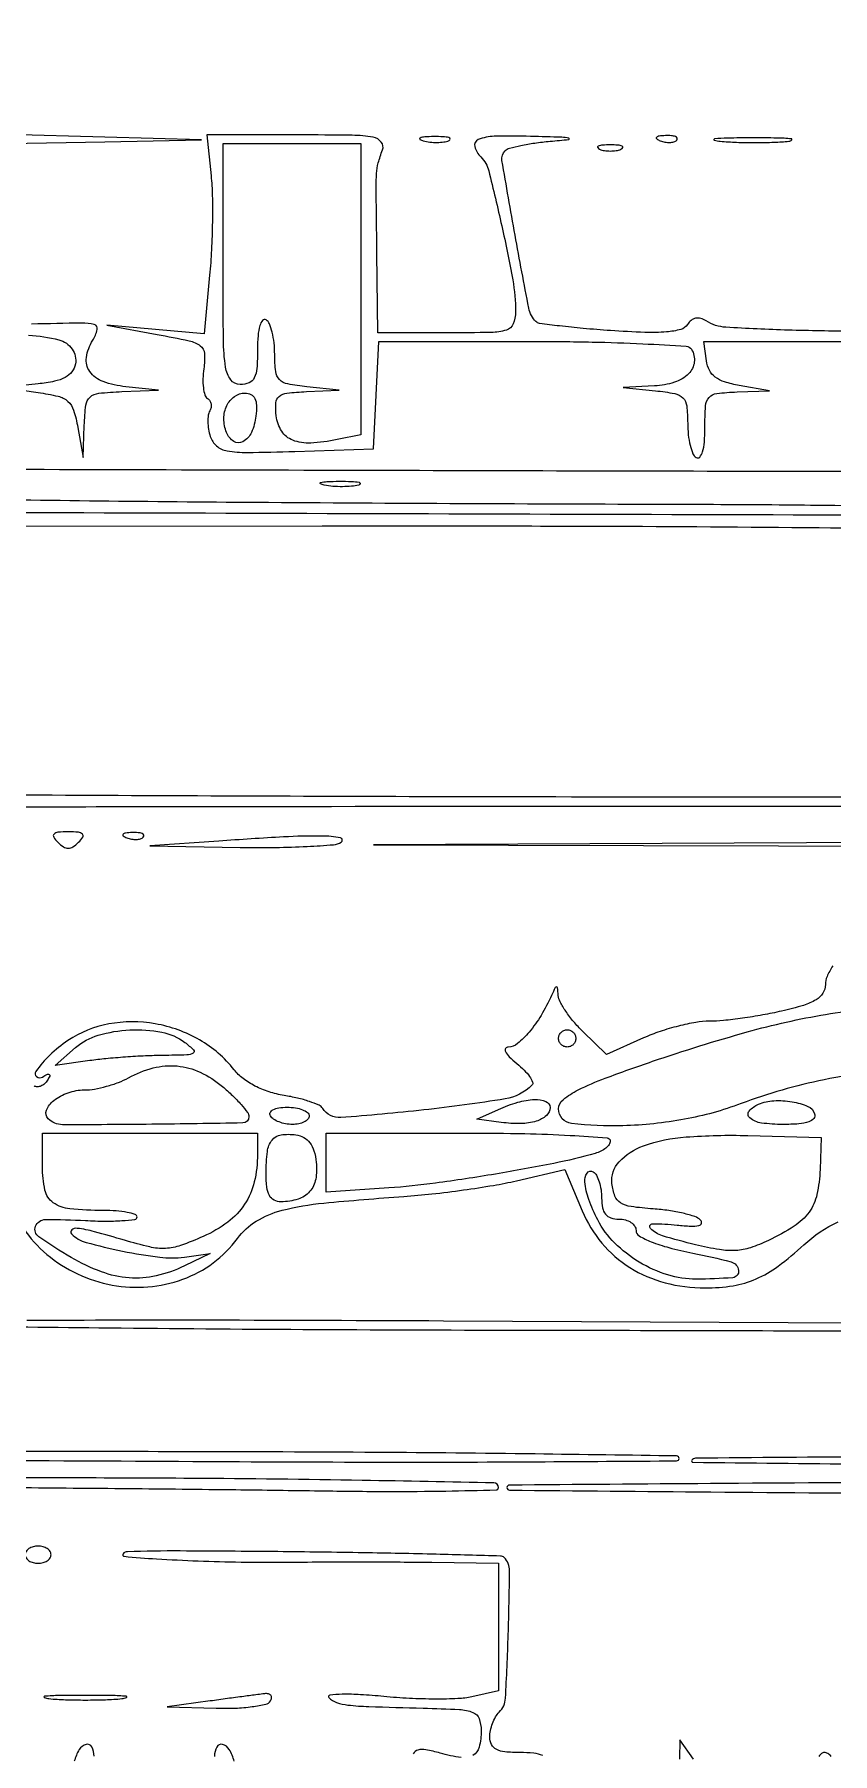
# Model space of a CAD drawing. Extents: x 24 to 1546, y 0 to 2379.
# Drawn here: x 301.1 to 393.8, y 1405.9 to 1605.7 of the extents above; entities that cross this region are included whole.
import ezdxf

# ---------------------------------------------------------------- set-up
doc = ezdxf.new("R2010")
doc.units = 0
doc.header["$MEASUREMENT"] = 0
doc.layers.get('0').update_dxf_attribs({"linetype": 'CONTINUOUS'})

msp = doc.modelspace()

# ---------------------------------------------------------------- linework, layer by layer
for points in [[(405.216667, 1554.954097, -0.003602), (390.411958, 1554.877918, -0.000162), (339.46395, 1554.999339, -0.000003), (282.698834, 1555.153426, -0.227171)], [(280.571981, 1515.749998, -0.002222), (319.095589, 1515.95639, -0.000246), (407.158053, 1515.993513, 0.000313), (465.537864, 1516.025958, 0.00052), (514.769083, 1516.135333, 0.000015), (559.321584, 1516.282001, 0.198049)], [(559.738404, 1516.700818, 0.000016), (515.705282, 1516.855093, 0.000528), (466.942902, 1516.972909, 0.000315), (408.916667, 1517.015313, -0.000501), (350.768612, 1517.079512, -0.000826), (301.603313, 1517.264312, -0.000051), (257.357327, 1517.508254, -0.140885)], [(245.036602, 1495.453169, 0.000005), (244.992793, 1481.241243, 0.002008)], [(245.148441, 1530.261966, 0.00002), (245.087187, 1511.477675, 0.000032)], [(396.174083, 1571.173749, -0.00517), (388.689737, 1571.314949, -0.007913), (381.449111, 1571.641207, -0.127028), (379.138197, 1572.390529, 0.074827), (378.515148, 1572.666439, 0.114683), (377.927673, 1572.689443, 0.120224), (377.409727, 1572.452824, 0.087571), (376.986694, 1571.978471, -0.191236), (376.198573, 1571.392521, -0.045421), (374.555018, 1571.109338, -0.028942), (372.002439, 1571.053233, -0.008136), (368.021086, 1571.261101, -0.005057), (364.853193, 1571.51045, -0.007684), (362.106496, 1571.797229, -0.003486), (359.786458, 1572.091985, -0.164474), (359.367378, 1572.299289, -0.149473), (358.535553, 1573.863884, -0.003326), (356.94512, 1582.350862, -0.002367), (355.417996, 1591.045731, -0.245708), (355.780766, 1592.167635, -0.12828), (356.297663, 1592.464289, -0.014785), (357.6106, 1592.780419, -0.017032), (359.224142, 1593.061804, -0.013123), (361, 1593.262161, 0.005443), (363.169289, 1593.473222, 0.837374), (363.178457, 1593.606483, 0.05341), (362.354946, 1593.721294, 0.001482), (358.75, 1593.825293, 0.011067), (354.508926, 1593.841174, 0.093586), (352.648516, 1593.454325, 0.378865), (352.255974, 1592.651649, 0.129703), (352.964137, 1591.435863, -0.136152), (353.877173, 1589.821652, -0.005892), (355.388352, 1583.434832, -0.010048), (356.662985, 1577.161594, -0.045121), (357, 1573.434624, -0.10017), (356.717098, 1572.036689, -0.222576), (355.928518, 1571.326082, -0.069401), (354.16482, 1571.047167, -0.004566), (349, 1571), (341, 1571), (340.881579, 1580.25, -0.000557), (340.795312, 1587.630234, -0.016201), (340.836496, 1589.517007, -0.053253), (341.035263, 1590.74377, -0.026035), (341.532897, 1592.25, 0.269322), (341.389159, 1593.169853, 0.180423), (340.447933, 1593.724654, 0.040507), (338.003712, 1593.956687, 0.00342), (331.670713, 1594), (321.127448, 1594), (321.606389, 1589.25, -0.02006), (321.745354, 1586.951091, -0.008765), (321.753693, 1583.895304, -0.008658), (321.649293, 1580.645797, -0.011439), (321.435295, 1577.691459), (320.785259, 1570.882917), (315.14263, 1571.385559), (309.5, 1571.8882), (315.344773, 1570.816512, -0.00797), (319.075756, 1570.070749, -0.105748), (320.346986, 1569.497038, -0.222483), (320.836923, 1568.596603, -0.051597), (320.761504, 1566.828384, 0.029015), (320.659926, 1565.673304, 0.037913), (320.708764, 1564.614408, 0.041799), (320.882766, 1563.779337, 0.184099), (321.183043, 1563.386873, -0.10984), (321.462616, 1563.114488, -0.099879), (321.612432, 1562.739962, -0.095075), (321.60901, 1562.320664, -0.089194), (321.451764, 1561.921953, 0.105706), (321.272755, 1561.4206, 0.038375), (321.230565, 1560.662596, 0.035966), (321.311047, 1559.799801, 0.03562), (321.514419, 1558.954571, 0.141378), (322.246615, 1557.856807, 0.132291), (323.469784, 1557.28302, 0.046981), (325.78916, 1557.093162, 0.004752), (331.328966, 1557.213519), (340.5, 1557.5), (340.797717, 1563.75), (341.095435, 1570), (358.9887, 1570, -0.004757), (365.888329, 1569.934359, -0.007557), (371.790984, 1569.732759, -0.002657), (376.829452, 1569.457547, -0.244012), (377.444227, 1569.090242, -0.169901), (377.770825, 1567.608783, -0.169291), (377.103256, 1566.244289, -0.11829), (375.45972, 1565.248118, -0.065922), (373.143011, 1564.831897), (369.5, 1564.663794), (373.25, 1564.271532, -0.02095), (375.491477, 1563.941661, -0.151245), (376.443676, 1563.435937, -0.169296), (376.887748, 1562.509424, -0.027891), (377, 1560.498652, 0.027391), (377.073436, 1559.159121, 0.033894), (377.29375, 1557.929543, 0.036108), (377.613443, 1556.955853, 0.158251), (378, 1556.5, 0.369423), (378.402624, 1556.562569, 0.106919), (378.726474, 1557.16126, 0.051222), (378.936318, 1558.311372, 0.019531), (379, 1559.940983, -0.016196), (379.083619, 1562.521723, -0.167845), (379.489075, 1563.487791, -0.183389), (380.388115, 1563.953658, -0.020065), (382.75, 1564.131641), (386.5, 1564.263282), (383, 1564.881641, -0.031193), (381.290899, 1565.294883, -0.086343), (380.192635, 1565.855337, -0.114646), (379.528642, 1566.646253, -0.082438), (379.180449, 1567.75), (378.860898, 1570), (395.430449, 1570, 0.004298)], [(300.387005, 1570.719798, -0.055106), (303.915854, 1570.184472, -0.174711), (305.461102, 1569.112312, -0.204214), (305.840076, 1567.380173, -0.117961), (305.437497, 1566.484298, -0.106725), (304.660308, 1565.828373, -0.070599), (303.398992, 1565.371704, -0.024784), (301.491683, 1565.070058), (297.5, 1564.640117), (301.5, 1564.070058, -0.023465), (303.816866, 1563.628121, -0.122347), (304.961786, 1563.033677, -0.137001), (305.628544, 1562.00731, -0.032246), (306.118359, 1560), (306.736718, 1556.5), (306.868359, 1560.25, -0.021541), (307.052894, 1562.606034, -0.181957), (307.536923, 1563.533017, -0.15849), (308.546168, 1563.97797, -0.015337), (311.25, 1564.168103), (315.5, 1564.336206), (311.694174, 1564.731797, -0.0596), (309.047367, 1565.330988, -0.153844), (307.501816, 1566.498584, -0.194765), (307.111716, 1568.136554, -0.102188), (307.850653, 1570.132466, 0.079779), (308.376327, 1571.379183, 0.408704), (308.029205, 1571.963333, 0.06912), (306.578512, 1572.139191, 0.002289), (300.75, 1572.011165)], [(255.5, 1548.5), (334.5, 1548.566673, -0.000942), (367.028133, 1548.532832, -0.001987), (392.27015, 1548.358711, -0.000309), (413.51552, 1548.114611, -0.159385)], [(393.858654, 1497.452855, 0.032351), (393.195833, 1496.17879, 0.104131), (393, 1495.248671, -0.142226), (392.715101, 1494.267358, -0.115703), (391.930123, 1493.498073, -0.063454), (390.45657, 1492.843236, -0.016149), (387.92371, 1492.171748, -0.012223), (385.737363, 1491.723065, -0.009805), (383.364944, 1491.344201, -0.009937), (381.156662, 1491.080444, -0.024756), (379.532914, 1491, 0.042942), (377.956341, 1490.864348, 0.019206), (375.918631, 1490.429876, 0.018847), (373.785897, 1489.802333, 0.024278), (371.883385, 1489.059152), (367.548362, 1487.118305), (364.801959, 1489.809152, -0.023721), (363.743527, 1490.949451, -0.026115), (362.833505, 1492.150189, -0.026784), (362.171633, 1493.247492, -0.106378), (361.957493, 1494, 0.008057), (361.884979, 1494.888906, 0.385934), (361.762488, 1495, 0.287828), (361.599829, 1494.897907, 0.00608), (361.179715, 1494, -0.029111), (359.960091, 1491.67817, -0.038996), (358.578988, 1489.742914, -0.043882), (357.228527, 1488.392708, -0.176189), (356.148669, 1488, 0.254602), (355.828547, 1487.825694, 0.269012), (355.811466, 1487.470079, 0.080718), (356.258196, 1486.868411, 0.022452), (357.139216, 1486.08608, -0.026615), (358.000271, 1485.308567, -0.043784), (358.628718, 1484.555765, -0.056254), (358.96837, 1483.927641, -0.30017), (358.894717, 1483.56413, -0.158442), (355.780809, 1481.969071, -0.012177), (346.337027, 1480.688621, -0.009347), (336.674327, 1479.79987, -0.279518), (334.58118, 1480.868648, 0.152968), (334.149083, 1481.242791, 0.021845), (333.041781, 1481.667661, 0.023155), (331.646301, 1482.06349, 0.017883), (330.094553, 1482.36889, -0.038379), (328.338632, 1482.789828, -0.041045), (326.708447, 1483.467653, -0.043863), (325.319435, 1484.345791, -0.063296), (324.285257, 1485.364484, 0.096279), (320.274947, 1488.827624, 0.086915), (315.11403, 1490.693703, 0.088383), (309.70392, 1490.678827, 0.104488), (304.974976, 1488.75, 0.040494), (302.865034, 1487.056152, 0.051275), (301.234167, 1485.162401, 0.397879), (301.325384, 1484.554171, 0.314316), (302.024777, 1484.515313, -0.02044), (302.578331, 1484.826913, -0.272447), (302.802483, 1484.813412, -0.371084), (302.852861, 1484.62995, -0.027731), (302.58541, 1484.138197, -0.068425), (302.247301, 1483.728711, -0.084844), (301.833042, 1483.460449, -0.099824), (301.40934, 1483.371736, -0.141171), (301.040286, 1483.475102, 0.254409)], [(520.531017, 1441.026718, -0.000842), (505.170959, 1440.761508, -0.003207), (484.11165, 1440.568482, -0.000784), (449.410238, 1440.527381, 0.000756), (421.943336, 1440.496354, 0.001252), (398.760932, 1440.377073, 0.000074), (377.907476, 1440.214469, 0.257814), (377.485937, 1439.977245, 0.58375), (377.616848, 1439.739424, 0.000085), (397.263348, 1439.529964, 0.001336), (419.19302, 1439.358485, 0.000795), (445.314506, 1439.265567, -0.000074), (500.206797, 1439.149419, -0.003308), (511.641631, 1439.047881, -0.009106), (517.215684, 1438.859928, -0.570059)], [(403.75708, 1485.695114, 0.030716), (392.851798, 1484.190779, 0.040398), (383.199406, 1481.423078, -0.044804), (376.631908, 1479.602294, -0.037963), (369.466746, 1478.847094, -0.036775), (363.504808, 1479.111959, -0.380084), (362, 1480.805555, -0.228216), (362.517816, 1481.880954, -0.051122), (364.27795, 1483.011995, -0.02867), (367.407434, 1484.378378, -0.006351), (372.919147, 1486.338267, -0.01403), (383.930901, 1489.75525, -0.026247), (393.03255, 1491.793818, -0.027175), (402.084122, 1492.825812, -0.016311)], [(297.947336, 1470.659573, 0.139342), (302.530266, 1463.898164, 0.12991), (310.106997, 1460.332597, 0.13285), (318.323256, 1461.013452, 0.148464), (324.671488, 1465.755846, -0.097233), (326.863655, 1467.767655, -0.075497), (329.85485, 1469.025122, -0.037905), (334.699572, 1469.864126, -0.006521), (344, 1470.634686, 0.009999), (347.280852, 1470.929507, 0.007123), (350.942887, 1471.385432, 0.007194), (354.424781, 1471.920563, 0.015199), (357.103446, 1472.455973), (362.706891, 1473.754247), (364.732833, 1468.958979, 0.07478), (367.027667, 1465.207783, 0.078308), (370.293124, 1462.365667, 0.075866), (374.368605, 1460.601813, 0.064342), (379.025903, 1460, 0.039718), (382.275097, 1460.258512, 0.063333), (384.945384, 1461.041668, 0.057169), (387.51847, 1462.53547, 0.026404), (390.5, 1465.011324, -0.078107), (394.502215, 1467.690457, -0.046206)], [(302.225653, 1186.047247, -0.000033), (424.8983, 1186.005815, -0.00004), (547.358432, 1185.946715, -0.198766)], [(516.969039, 1437.795413, -0.000128), (493.561069, 1437.572843, -0.001643), (467.446622, 1437.417013, -0.000995), (436.530942, 1437.395597, 0.000821), (405.65128, 1437.38492, 0.00137), (379.655936, 1437.262033, 0.000076), (356.287431, 1437.084013, 0.41195), (355.999975, 1436.794304, 0.41147), (356.287453, 1436.504138, 0.000075), (379.689667, 1436.289051, 0.001368), (405.722054, 1436.12493, 0.00082), (436.6457, 1436.06527, -0.000624), (467.606038, 1436.017653, -0.001031), (493.759668, 1435.890846, -0.000061), (517.300762, 1435.72531, -0.197054)], [(290.823159, 1455.588845, 0.000804), (309.756792, 1455.361354, 0.001283), (332.267498, 1455.184859, 0.00093), (357.342271, 1455.09925, -0.000469), (398.578792, 1454.996439, -0.007045)], [(420.717432, 1455.800704), (348.608716, 1456.153247, 0.000796), (321.517848, 1456.242549, 0.001609), (300.17881, 1456.210222, 0.001494)], [(292.786188, 1439.960928, -0.001029), (319.5, 1439.847792, 0.001154), (341.164962, 1439.761459, 0.001925), (359.403125, 1439.80112, 0.00015), (375.717942, 1439.904307, 0.412275), (376, 1440.18824, 0.410046), (375.717919, 1440.474369, 0.000147), (359.25625, 1440.704118, 0.001908), (340.856667, 1440.88527, 0.001144), (319, 1440.967015, 0.000459), (281.265767, 1440.987161, 0.008419)], [(299.122266, 1436.80256, -0.000489), (312.03125, 1436.69007, -0.000493), (324.467322, 1436.557284, -0.000999), (334.25, 1436.42363, 0.003171), (342.206561, 1436.349491, 0.00529), (348.904688, 1436.400436, 0.001124), (354.724665, 1436.519377, 0.407586), (355, 1436.80103, 0.408297), (354.467528, 1437.344391, 0.000608), (339.181305, 1437.635256, 0.003125), (319.374515, 1437.864218, 0.000984), (289.75, 1437.963222, -0.002327)], [(360.166667, 1405.642857, 0.075863), (359.104033, 1405.918107, 0.025511), (357.5, 1406, -0.023397), (355.751529, 1406.081861, -0.09565), (354.736111, 1406.378571, -0.163899), (354.196302, 1406.934291, -0.111956), (354, 1407.8, -0.052559), (354.081191, 1408.570248, -0.038399), (354.324728, 1409.395978, -0.039088), (354.681878, 1410.151282, -0.066489), (355.105456, 1410.705456, 0.184834), (355.824697, 1412.316661, 0.005695), (356.142121, 1419.707226, 0.005398), (356.296133, 1427.132918, 0.201497), (355.671872, 1428.661462, 0.191725), (355.256767, 1428.840177, 0.000363), (347.767838, 1429.042188, 0.002512), (339.319693, 1429.221457, 0.001545), (329.370258, 1429.351817, 0.001556), (318.020298, 1429.430114, 0.008499), (311.881383, 1429.348996, 0.226295), (311.378787, 1429.09033, 0.586469), (311.5, 1428.811766, 0.010253), (315.276842, 1428.512599, 0.005055), (320.0875, 1428.279426, 0.005013), (325.087701, 1428.137898, 0.00729), (329.5, 1428.121612, -0.001651), (333.894473, 1428.154955, -0.001161), (338.839063, 1428.164663, -0.001171), (343.571196, 1428.151883, -0.002457), (347.25, 1428.115253), (355, 1428), (355, 1420.579455), (355, 1413.158911), (351.931151, 1412.484878, -0.043162), (350.284115, 1412.26966, -0.011712), (347.654313, 1412.216423, -0.011761), (344.65556, 1412.296523, -0.011966), (341.681151, 1412.517503, 0.009762), (338.980496, 1412.730117, 0.019677), (336.845431, 1412.772166, 0.023781), (335.404741, 1412.675192, 0.621341), (335.303297, 1412.392116, 0.117749), (336.188892, 1411.82628, 0.05582), (337.517888, 1411.525444, 0.019792), (339.944134, 1411.351651, 0.001648), (346.25, 1411.17105, -0.006352), (350.481214, 1411.010019, -0.079788), (352.041162, 1410.677556, -0.215992), (352.753186, 1409.952203, -0.087895), (353, 1408.559017, -0.059998), (352.768074, 1406.633192, -0.209874), (352.024917, 1405.662582, -0.163183)], [(308, 1405.598187, 0.123103), (307.734322, 1406.66092, 0.347108), (307.078363, 1406.948095, 0.196646), (306.274262, 1406.344555, 0.070821), (305.710251, 1405, -0.100195)], [(324.289749, 1405, 0.070368), (323.723337, 1406.3537, 0.201293), (322.919505, 1406.948115, 0.34724), (322.262604, 1406.647663, 0.118905), (322, 1405.559017, -0.163776)], [(377.674424, 1405.25), (376.104904, 1407.5), (376.052452, 1405.25, -0.114857)], [(350.655656, 1405.413291, -0.033982), (348.233886, 1405.932923, 0.021007), (346.558684, 1406.338069, 0.119945), (345.650923, 1406.298589, 0.190808), (345.083276, 1405.858672, 0.069772)], [(393.692784, 1405.559375, 0.061199), (393.276919, 1405.891374, 0.13875), (392.893011, 1406, 0.164455), (392.552359, 1405.884842, 0.095748), (392.262322, 1405.559375, 0.076852)]]:
    msp.add_lwpolyline(points, format="xyb")
msp.add_lwpolyline([(298, 1593), (309.25, 1593.213756), (320.5, 1593.427512), (309.25, 1593.746507), (298, 1594.065502)])
for points in [[(339, 1576.079455), (339, 1559.158911), (336.25, 1558.59357, -0.036111), (333.180472, 1558.190512, -0.107664), (331.098311, 1558.518266, -0.159501), (329.815058, 1559.570855, -0.112753), (329.183578, 1561.339499, -0.041938), (329.130626, 1562.871503, -0.213617), (329.507786, 1563.613654, -0.14361), (330.423041, 1563.994627, -0.016288), (332.683578, 1564.168103), (336.5, 1564.336206), (332.75, 1564.728468, -0.02095), (330.508523, 1565.058339, -0.151245), (329.556324, 1565.564063, -0.169296), (329.112252, 1566.490576, -0.027891), (329, 1568.501348, 0.027391), (328.926564, 1569.840879, 0.033894), (328.70625, 1571.070457, 0.036108), (328.386557, 1572.044147, 0.158251), (328, 1572.5, 0.369423), (327.597376, 1572.437431, 0.106919), (327.273526, 1571.83874, 0.051222), (327.063682, 1570.688628, 0.019531), (327, 1569.059017, -0.016913), (326.925916, 1566.869486, -0.097853), (326.626817, 1565.757377, -0.184755), (326.02346, 1565.198, -0.095842), (325, 1565, -0.235138), (323.887801, 1565.553651, -0.126958), (323.285714, 1567, -0.033055), (323.042793, 1570.198195, -0.002431), (323, 1579), (323, 1593), (331, 1593), (339, 1593)], [(346.269032, 1593.307009, 0.037336), (347.036634, 1593.167106, 0.029507), (347.880008, 1593.127736, 0.030339), (348.671085, 1593.185595, 0.06278), (349.269032, 1593.344063, 0.31318), (349.386009, 1593.52287, 0.333666), (349.257153, 1593.684921, 0.052471), (348.580113, 1593.787295, 0.014395), (347.5, 1593.805051, 0.012823), (346.431793, 1593.764444, 0.080377), (345.900903, 1593.643467, 0.597527), (345.883358, 1593.48334, 0.087174)], [(366.75, 1592.337719, 0.057986), (367.320008, 1592.181385, 0.037979), (368, 1592.12966, 0.037979), (368.679992, 1592.181385, 0.057986), (369.25, 1592.337719, 0.174857), (369.459382, 1592.525001, 0.447206), (369.398438, 1592.693942, 0.078554), (368.89144, 1592.810911, 0.017491), (368, 1592.842105, 0.017491), (367.10856, 1592.810911, 0.078554), (366.601562, 1592.693942, 0.447206), (366.540618, 1592.525001, 0.174857)], [(373.8125, 1593.316886, 0.051402), (374.359369, 1593.160852, 0.05415), (374.916927, 1593.123424, 0.060344), (375.402231, 1593.202593, 0.126455), (375.729167, 1593.395833, 0.296942), (375.77538, 1593.614691, 0.208169), (375.592839, 1593.799335, 0.077125), (375.112848, 1593.910055, 0.028489), (374.416667, 1593.921053, 0.018894), (373.670344, 1593.862007, 0.168741), (373.37858, 1593.720685, 0.470617), (373.395823, 1593.538436, 0.054073)], [(380.776433, 1593.266503, 0.013671), (382.684837, 1593.147583, 0.00893), (384.890462, 1593.110009, 0.008983), (387.043501, 1593.150473, 0.016947), (388.776433, 1593.273107, 0.153636), (389.099419, 1593.413268, 0.661512), (389.056202, 1593.54709, 0.018464), (387.373175, 1593.635783, 0.004138), (384.5, 1593.65719, 0.003921), (381.635274, 1593.63236, 0.022011), (380.106202, 1593.539701, 0.807686), (380.092045, 1593.40844, 0.057523)], [(326.816422, 1561.327119, -0.07398), (326.301908, 1559.435146, -0.163573), (325.307921, 1558.341045, -0.277929), (324.236388, 1558.376572, -0.158577), (323.393537, 1559.416842, -0.092414), (323.096345, 1561.030756, -0.109158), (323.433941, 1562.542895, -0.128024), (324.314647, 1563.606139, -0.157371), (325.535038, 1564, -0.11555), (326.242712, 1563.834243, -0.16744), (326.689751, 1563.381298, -0.108063), (326.879784, 1562.576017, -0.033585)], [(258.597969, 1553.002031, 0.194221), (260.35518, 1552.255502, 0.000408), (290.416046, 1551.736866, 0.002413), (326.768661, 1551.314827, 0.001059), (374.916667, 1551.090203, -0.001411), (388.461104, 1551.017483, -0.002408), (399.773522, 1550.870332, -0.000329), (409.713753, 1550.686594, -0.661279), (409.801706, 1550.468373, -0.199621), (408.121528, 1549.775101, -0.00006), (332.740134, 1549.989625, -0.000061), (257.364404, 1550.222418, -0.198078), (255.674364, 1550.925636, -0.17497), (255.283951, 1551.757158, -0.115593), (255.430261, 1552.813473, -0.117864), (256.026189, 1553.679987, -0.185512), (256.859017, 1554, -0.095969), (257.212611, 1553.931501, -0.034588), (257.67549, 1553.706846, -0.032773), (258.16141, 1553.383937, -0.03335)], [(338.761659, 1553.31292, -0.041951), (337.934218, 1553.169017, -0.020826), (336.869594, 1553.119272, -0.020511), (335.754739, 1553.159391, -0.028254), (334.761659, 1553.292739, -0.082665), (334.319562, 1553.45659, -0.67161), (334.339362, 1553.605813, -0.053901), (335.071102, 1553.715166, -0.008901), (336.5, 1553.747817, -0.009782), (337.938425, 1553.726931, -0.038992), (338.814362, 1553.62839, -0.417468), (338.916221, 1553.476221, -0.285845)], [(303.8, 1511.8, 0.049631), (304.452741, 1511.265408, 0.147822), (305, 1511.1, 0.147822), (305.547259, 1511.265408, 0.049631), (306.2, 1511.8, 0.051663), (306.686384, 1512.398813, 0.354955), (306.65, 1512.75, 0.180052), (306.199072, 1512.95632, 0.018208), (305, 1513, 0.018208), (303.800928, 1512.95632, 0.180052), (303.35, 1512.75, 0.354955), (303.313616, 1512.398813, 0.051663)], [(311.8125, 1512.316886, 0.051402), (312.359369, 1512.160852, 0.05415), (312.916927, 1512.123424, 0.060344), (313.402231, 1512.202593, 0.126455), (313.729167, 1512.395833, 0.296942), (313.77538, 1512.614691, 0.208169), (313.592839, 1512.799335, 0.077125), (313.112848, 1512.910055, 0.028489), (312.416667, 1512.921053, 0.018894), (311.670344, 1512.862007, 0.168741), (311.37858, 1512.720685, 0.470617), (311.395823, 1512.538436, 0.054073)], [(449.5, 1512), (340.5, 1511.486665), (450.309017, 1511.243332, 0.000588), (498.824491, 1511.19289, 0.001698), (532.43851, 1511.311652, 0.000196), (559.228061, 1511.507795, 0.584795), (559.5, 1512, 0.023426), (559.249273, 1512.366159, 0.042917), (559.007412, 1512.634771, 0.061449), (558.807583, 1512.780235, 0.368387), (558.690983, 1512.756668, -0.228454), (558.485431, 1512.65581, -0.000006), (526.537351, 1512.434022, -0.000347), (491.309158, 1512.214325, -0.000208)], [(322.5, 1511.93338), (314.5, 1511.366759), (325, 1511.198692, 0.007098), (329.112107, 1511.191255, 0.00999), (332.777627, 1511.309941, 0.006605), (335.823602, 1511.509914, 0.12239), (336.732347, 1511.813419, 0.683696), (336.632935, 1512.318051, 0.04214), (334.476727, 1512.518418, 0.016155), (330.040805, 1512.412472, 0.003631)], [(318.55887, 1488.531803, -0.031049), (319.566579, 1487.666284, -0.494352), (319.520379, 1487.280392, -0.126875), (318.806314, 1487.074284, -0.004772), (316, 1487.020798, 0.009375), (313.986231, 1486.963869, 0.005976), (311.646875, 1486.82577, 0.006003), (309.355246, 1486.635302, 0.011103), (307.5, 1486.416987), (303.5, 1485.855985), (305.860784, 1487.927993, -0.109799), (308.497164, 1489.373812, -0.058914), (312.175285, 1489.987055, -0.059122), (315.871969, 1489.725672, -0.115222)], [(364, 1489, -0.099038), (363.923658, 1488.618362, -0.097945), (363.70625, 1488.29375, -0.097945), (363.381638, 1488.076342, -0.099038), (363, 1488, -0.099038), (362.618362, 1488.076342, -0.097945), (362.29375, 1488.29375, -0.097945), (362.076342, 1488.618362, -0.099038), (362, 1489, -0.099038), (362.076342, 1489.381638, -0.097945), (362.29375, 1489.70625, -0.097945), (362.618362, 1489.923658, -0.099038), (363, 1490, -0.099038), (363.381638, 1489.923658, -0.097945), (363.70625, 1489.70625, -0.097945), (363.923658, 1489.381638, -0.099038)], [(322.923275, 1483.411106, -0.016079), (324.101588, 1482.353081, -0.021466), (325.096212, 1481.315063, -0.01935), (325.834951, 1480.406059, -0.162338), (326, 1479.911106, -0.408328), (325.283585, 1479.180119, -0.002321), (314.719656, 1479.016435, -0.003161), (304.333555, 1478.969394, -0.198446), (302.675343, 1479.657991, -0.301901), (302.476612, 1480.643424, -0.127888), (303.32237, 1481.775117, -0.085377), (304.981199, 1482.690549, -0.082264), (306.872445, 1483.014742, 0.041491), (308.059698, 1483.120143, 0.023857), (309.462531, 1483.432646, 0.023709), (310.851345, 1483.884118, 0.036234), (312, 1484.416694, -0.063267), (314.882513, 1485.568737, -0.086629), (317.662274, 1485.794465, -0.087212), (320.34018, 1485.06547, -0.065025)], [(333, 1480, -0.186414), (332.852535, 1479.618213, -0.089706), (332.429836, 1479.29375, -0.069539), (331.801778, 1479.073784, -0.049547), (331.059017, 1479, -0.046881), (330.270704, 1479.074077, -0.046318), (329.50665, 1479.29375, -0.050262), (328.876024, 1479.616444, -0.111412), (328.5, 1480, -0.253782), (328.478234, 1480.384801, -0.1651), (328.794783, 1480.712684, -0.083483), (329.479336, 1480.931329, -0.035659), (330.440983, 1481, -0.037227), (331.420991, 1480.926934, -0.055981), (332.248289, 1480.70625, -0.073461), (332.813779, 1480.383082, -0.230178)], [(361, 1480.968615, -0.216489), (360.5757, 1480.034584, -0.105761), (359.407832, 1479.385517, -0.070456), (357.597903, 1479.10114, -0.037713), (355.334473, 1479.237614), (352.5, 1479.624374), (355, 1480.748801, -0.034708), (357.252839, 1481.579525, -0.061896), (359.200099, 1481.89428, -0.101259), (360.514723, 1481.675092, -0.310365)], [(391.756214, 1480.25, -0.254472), (391.655756, 1479.701357, -0.141762), (391.083122, 1479.301401, -0.064024), (389.925922, 1479.066629, -0.018074), (388.083333, 1479, -0.033563), (385.582, 1479.168093, -0.140973), (384.217276, 1479.768238, -0.417042), (384.149505, 1480.552748, -0.11762), (385.25, 1481.359499, -0.087577), (387.011312, 1481.760232, -0.054531), (389.131138, 1481.632995, -0.056545), (390.968997, 1481.100781, -0.218031)], [(327, 1475.5651, -0.057697), (326.624232, 1472.319565, -0.088043), (325.506809, 1469.721393, -0.08738), (323.556184, 1467.653051, -0.056031), (320.698675, 1465.984858, -0.01982), (318.064847, 1464.942522, -0.072279), (316.305171, 1464.598816, -0.068616), (314.473821, 1464.761183, -0.016724), (311.53569, 1465.539296, 0.007159), (308.043458, 1466.536007, 0.035798), (306.04639, 1466.924505, 0.203887), (305.404831, 1466.738847, 0.444249), (305.381785, 1466.284882, 0.130115), (307.094849, 1465.288927, 0.016357), (311.301999, 1464.281037, 0.019647), (315.63632, 1463.567619, 0.066375), (318.5, 1463.592563), (321.5, 1464.019202), (318.5, 1462.554705, -0.057518), (315.239859, 1461.404311, -0.074939), (312.08818, 1461.168386, -0.070249), (308.853303, 1461.875308, -0.043696), (305.337858, 1463.542154, -0.018165), (301.587933, 1465.926826, -0.347431), (301.205803, 1467.165287, -0.307467), (302.343056, 1467.951242, -0.016135), (307.001822, 1467.838821, 0.011697), (309.302921, 1467.762857, 0.01951), (311.240074, 1467.819841, 0.014359), (312.75324, 1467.967293, 0.378508), (313.001822, 1468.25, 0.326466), (312.786753, 1468.542788, 0.029283), (311.84956, 1468.779687, 0.029256), (310.583851, 1468.945865, 0.018014), (309.081787, 1469, -0.023514), (305.184673, 1469.183375, -0.133469), (303.258071, 1469.90725, -0.184728), (302.295356, 1471.374481, -0.053888), (302, 1474.106989), (302, 1478), (314.5, 1478), (327, 1478)], [(333.830076, 1474.608507, -0.074251), (333.761641, 1472.629606, -0.136719), (333.059542, 1471.192889, -0.136303), (331.713774, 1470.323533, -0.073599), (329.75, 1470.015313, -0.115794), (328.923299, 1470.201752, -0.159605), (328.380102, 1470.727329, -0.095887), (328.0839, 1471.705079, -0.025747), (328, 1473.333333, -0.029542), (328.148861, 1475.850635, -0.136242), (328.697278, 1477.188807, -0.194448), (329.733405, 1477.791625, -0.071373), (331.458849, 1477.792183, -0.089233), (332.394571, 1477.481912, -0.108537), (333.090698, 1476.878226, -0.088836), (333.561641, 1475.934724, -0.04305)], [(368, 1477.067388, -0.157345), (367.873029, 1476.673895, -0.065384), (367.485937, 1476.262396, -0.055789), (366.919528, 1475.896213, -0.046313), (366.25, 1475.636615, -0.020223), (361.441699, 1474.475799, -0.007666), (354.646846, 1473.231521, -0.007768), (347.689867, 1472.178323, -0.016307), (342.25, 1471.620976), (335, 1471.116364), (335, 1474.558182), (335, 1478), (351.5, 1478, -0.004869), (358.054326, 1477.936166, -0.009246), (363.32694, 1477.73587, -0.003667), (367.63367, 1477.460747, -0.393531)], [(392.387552, 1473.768203, -0.047117), (392.023829, 1470.856839, -0.102979), (391.103852, 1468.816994, -0.092244), (389.371881, 1467.17773, -0.03273), (386.380066, 1465.510112, -0.030795), (384.299537, 1464.675514, -0.065558), (382.599804, 1464.350392, -0.055968), (380.709805, 1464.452081, -0.017471), (377.922978, 1465.018477, -0.013236), (374.080006, 1466.048685, -0.133201), (372.680822, 1466.912763, -0.655884), (372.918875, 1467.463066, -0.027801), (375.778096, 1467.308316, 0.014349), (377.378458, 1467.178464, 0.065454), (378.307325, 1467.251491, 0.272382), (378.593865, 1467.513676, 0.279324), (378.5, 1467.886136, 0.11566), (377.842272, 1468.288365, 0.021588), (376.471875, 1468.675611, 0.022088), (374.796141, 1468.99452, 0.018607), (373, 1469.186868, -0.015833), (370.413577, 1469.449345, -0.104269), (369.193738, 1469.881652, -0.168645), (368.54229, 1470.673739, -0.059739), (368.195977, 1472.121499, -0.220456), (369.036162, 1474.669517, -0.120074), (371.849736, 1476.510105, -0.067069), (376.812071, 1477.548965, -0.024506), (384, 1477.717407), (392.5, 1477.5)], [(367, 1470.440983, 0.04725), (367.108511, 1469.295286, 0.125037), (367.454836, 1468.555123, 0.147038), (368.07068, 1468.140646, 0.075243), (369, 1468, -0.063997), (369.764649, 1467.901727, -0.081814), (370.4125, 1467.613266, -0.098616), (370.845944, 1467.185536, -0.149969), (371, 1466.683459, 0.265607), (371.362396, 1466.049383, 0.038363), (372.752611, 1465.368108, 0.031358), (374.825133, 1464.689861, 0.014342), (377.600939, 1464.054859, -0.015428), (382.040935, 1463.029002, -0.304461), (382.920651, 1462.029596, -0.430079), (382.238625, 1461.188997, -0.018385), (378, 1461.019051, -0.076255), (374.684615, 1461.516421, -0.060156), (371.368989, 1463.002226, -0.060335), (368.512267, 1465.228434, -0.077917), (366.548549, 1467.906118, -0.032963), (365.512217, 1470.281748, -0.062003), (365.052832, 1472.320763, -0.170932), (365.304461, 1473.345271, -0.40666), (366, 1473.5, -0.130646), (366.384508, 1473.093337, -0.045439), (366.70625, 1472.346475, -0.041396), (366.926158, 1471.42066, -0.037634)], [(300, 1429, 0.148195), (300.115568, 1428.618646, 0.098894), (300.440625, 1428.29375, 0.082425), (300.926543, 1428.074694, 0.064853), (301.5, 1428, 0.064853), (302.073457, 1428.074694, 0.082425), (302.559375, 1428.29375, 0.098894), (302.884432, 1428.618646, 0.148195), (303, 1429, 0.148195), (302.884432, 1429.381354, 0.098894), (302.559375, 1429.70625, 0.082425), (302.073457, 1429.925306, 0.064853), (301.5, 1430, 0.064853), (300.926543, 1429.925306, 0.082425), (300.440625, 1429.70625, 0.098894), (300.115568, 1429.381354, 0.148195)], [(302.75, 1412.267795, 0.014123), (304.684912, 1412.148488, 0.008335), (307, 1412.109894, 0.008335), (309.315088, 1412.148488, 0.014123), (311.25, 1412.267795, 0.084525), (311.776995, 1412.407127, 0.76997), (311.754687, 1412.538141, 0.018707), (310.047184, 1412.627723, 0.003751), (307, 1412.650586, 0.003751), (303.952816, 1412.627723, 0.018707), (302.245313, 1412.538141, 0.76997), (302.223005, 1412.407127, 0.084525)], [(321.5, 1412), (316.5, 1411.314207), (322.190983, 1411.157104, 0.016646), (324.415957, 1411.169763, 0.023464), (326.391787, 1411.339899, 0.021013), (327.960014, 1411.616908, 0.202806), (328.5, 1412, 0.103505), (328.633481, 1412.368762, 0.209931), (328.551963, 1412.660101, 0.178049), (328.264376, 1412.829264, 0.074826), (327.809017, 1412.842896, 0.002929), (327.026258, 1412.744298, 0.000414), (325.415774, 1412.53049, 0.000472), (323.510307, 1412.274086, 0.000401)]]:
    msp.add_lwpolyline(points, format="xyb", close=True)

doc.saveas('drawing.dxf')
